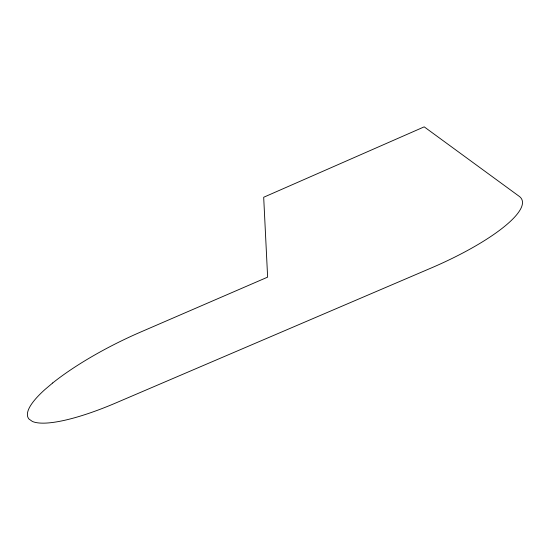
<?xml version="1.0" encoding="UTF-8"?>
<svg xmlns="http://www.w3.org/2000/svg" width="550" height="550" viewBox="0 0 550 550"><rect width="100%" height="100%" fill="white"/><g stroke="black" fill="none" stroke-linecap="round" stroke-linejoin="round"><path stroke-width="0.82" d="M52.697 382.965L44.983 389.489A112.626 26.916 -26.6 0 0 29.006 419.059L32.34 421.424A112.626 26.916 -26.6 0 0 115.823 402.951L431.331 267.946A114.558 28.236 -22.6 0 0 519.193 196.316L424.194 126.851L263.684 197.258L267.63 277.138L140.236 332.228A112.626 26.916 -26.6 0 0 52.697 382.965"/></g></svg>
